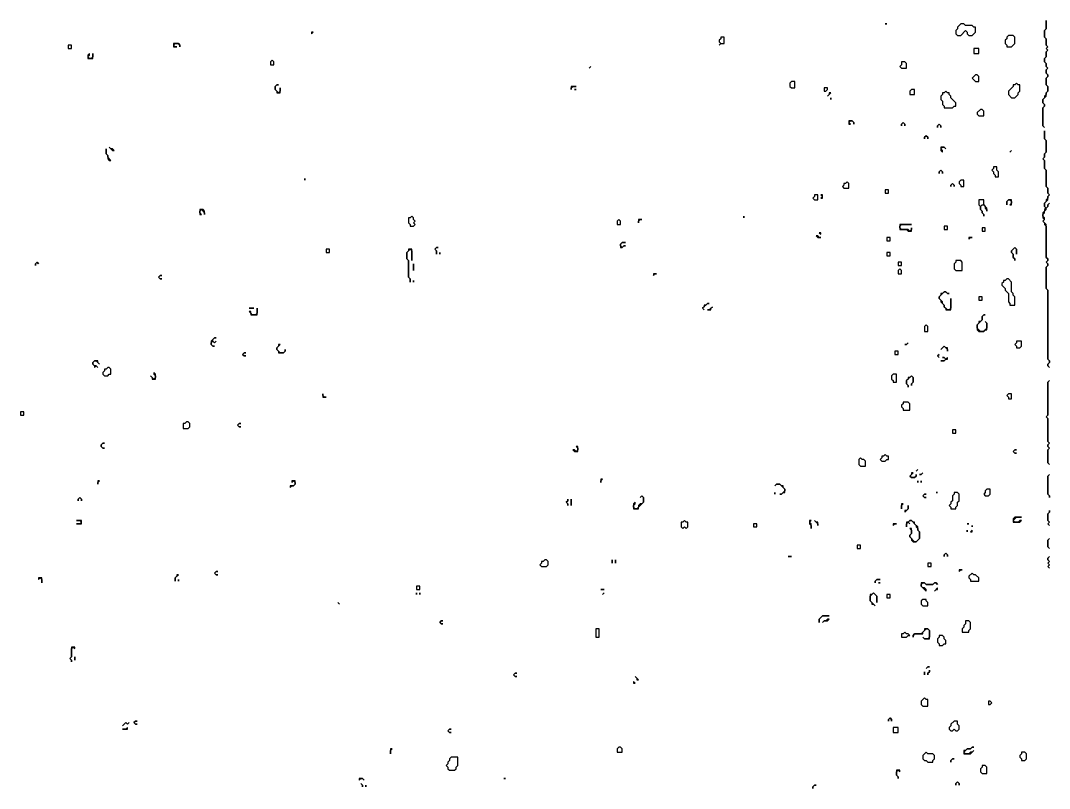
# Model space of a CAD drawing. Header units: metres. Extents: x 0 to 3575, y 1 to 2763.
# Drawn here: x 2949 to 3575, y 1538 to 2005 of the extents above; entities that cross this region are included whole.
import ezdxf

# ---------------------------------------------------------------- set-up
doc = ezdxf.new("R2010")
doc.units = ezdxf.units.M

msp = doc.modelspace()

# ---------------------------------------------------------------- linework, layer by layer
for points in [[(3573, 2005), (3573, 2000), (3572, 1999), (3572, 1995), (3573, 1994), (3573, 1990), (3574, 1989), (3573, 1988), (3574, 1987), (3573, 1986), (3573, 1983), (3572, 1982), (3572, 1980), (3573, 1979), (3573, 1977), (3574, 1976), (3573, 1975), (3573, 1973), (3574, 1972), (3574, 1971), (3573, 1970), (3573, 1966), (3574, 1965), (3574, 1962), (3573, 1961), (3573, 1960), (3572, 1959), (3572, 1958), (3571, 1957), (3571, 1955), (3572, 1954), (3572, 1953), (3571, 1952), (3571, 1941), (3572, 1940), (3571, 1941), (3571, 1952), (3572, 1953), (3572, 1954), (3571, 1955), (3571, 1957), (3573, 1959), (3573, 1961), (3574, 1962), (3574, 1965), (3573, 1966), (3573, 1970), (3574, 1971), (3574, 1972), (3573, 1973), (3573, 1975), (3574, 1976), (3573, 1977), (3573, 1979), (3572, 1980), (3572, 1982), (3573, 1983), (3573, 1986), (3574, 1987), (3573, 1988), (3574, 1989), (3573, 1990), (3573, 1994), (3572, 1995), (3572, 1999), (3573, 2000)], [(3126, 1998), (3126, 1997), (3127, 1998)], [(3474, 2001)], [(3475, 2003), (3476, 2003)], [(3476, 2001)], [(3521, 2003), (3519, 2001), (3519, 2000), (3518, 1999), (3518, 1997), (3519, 1996), (3521, 1996), (3524, 1999), (3525, 1998), (3525, 1997), (3526, 1996), (3528, 1996), (3530, 1998), (3530, 2001), (3529, 2001), (3528, 2002), (3524, 2002), (3523, 2003)], [(3042, 1991), (3042, 1989), (3044, 1989), (3043, 1989), (3042, 1990), (3043, 1991), (3045, 1991), (3046, 1990), (3046, 1989), (3046, 1990), (3045, 1991)], [(3375, 1995), (3375, 1994), (3374, 1993), (3374, 1992), (3375, 1991), (3374, 1990), (3375, 1991), (3377, 1991), (3377, 1995)], [(3550, 1996), (3549, 1995), (3549, 1994), (3548, 1993), (3548, 1991), (3549, 1990), (3549, 1989), (3552, 1989), (3554, 1991), (3554, 1995), (3553, 1996)], [(2978, 1990), (2978, 1988), (2980, 1988), (2980, 1990)], [(2991, 1985), (2990, 1984), (2990, 1982), (2993, 1982), (2993, 1985), (2993, 1983), (2992, 1982), (2991, 1982), (2990, 1983), (2991, 1984)], [(3426, 1986)], [(3529, 1988), (3529, 1985), (3532, 1985), (3532, 1988)], [(3102, 1981), (3101, 1980), (3101, 1978), (3103, 1978), (3103, 1980)], [(3485, 1980), (3485, 1978), (3484, 1977), (3485, 1976), (3488, 1976), (3488, 1979), (3487, 1980)], [(3296, 1977), (3295, 1976)], [(3295, 1974)], [(3297, 1974)], [(3530, 1972), (3528, 1970), (3530, 1968), (3532, 1968), (3532, 1971), (3531, 1972)], [(3105, 1966), (3104, 1965), (3104, 1963), (3105, 1962), (3105, 1961), (3107, 1961), (3107, 1964), (3107, 1962), (3106, 1961), (3104, 1963), (3104, 1965), (3105, 1966), (3106, 1966)], [(3418, 1968), (3417, 1967), (3417, 1965), (3418, 1964), (3420, 1964), (3420, 1968)], [(3555, 1967), (3554, 1966), (3553, 1966), (3553, 1965), (3550, 1962), (3550, 1960), (3552, 1958), (3554, 1958), (3556, 1960), (3556, 1961), (3557, 1962), (3557, 1966), (3556, 1966)], [(3284, 1965), (3284, 1963), (3284, 1964), (3285, 1965), (3287, 1965)], [(3286, 1963), (3287, 1963)], [(3438, 1964), (3438, 1962), (3439, 1962), (3440, 1963), (3440, 1964)], [(3441, 1961), (3441, 1960), (3440, 1959), (3442, 1961)], [(3491, 1963), (3490, 1962), (3490, 1960), (3493, 1960), (3493, 1963)], [(3512, 1962), (3511, 1961), (3510, 1961), (3510, 1960), (3509, 1959), (3509, 1957), (3510, 1956), (3510, 1954), (3511, 1953), (3511, 1952), (3516, 1952), (3517, 1953), (3518, 1953), (3518, 1955), (3515, 1958), (3515, 1959), (3514, 1960), (3514, 1961), (3513, 1961)], [(3440, 1957)], [(3442, 1958), (3442, 1957)], [(3533, 1951), (3531, 1949), (3531, 1948), (3532, 1947), (3535, 1947), (3535, 1950), (3534, 1951)], [(3453, 1944), (3453, 1942), (3454, 1942), (3453, 1943), (3454, 1944), (3455, 1944), (3456, 1943), (3456, 1942), (3456, 1943), (3455, 1944)], [(3486, 1943), (3485, 1942), (3485, 1941), (3485, 1942), (3486, 1943), (3487, 1942), (3487, 1941), (3487, 1942)], [(3508, 1942), (3507, 1941), (3507, 1940), (3507, 1941), (3508, 1942), (3509, 1941), (3509, 1940), (3509, 1941)], [(3500, 1935), (3499, 1934), (3499, 1933), (3499, 1934), (3500, 1935), (3501, 1934), (3501, 1933), (3501, 1934)], [(3572, 1938), (3572, 1933), (3573, 1932), (3573, 1925), (3572, 1924), (3572, 1922), (3571, 1921), (3572, 1920), (3572, 1915), (3573, 1914), (3573, 1904), (3574, 1903), (3574, 1900), (3575, 1899), (3574, 1898), (3574, 1897), (3573, 1896), (3573, 1895), (3572, 1894), (3572, 1892), (3573, 1891), (3572, 1890), (3572, 1889), (3571, 1888), (3571, 1885), (3572, 1884), (3571, 1883), (3572, 1882), (3572, 1881), (3573, 1880), (3573, 1861), (3574, 1860), (3574, 1859), (3573, 1858), (3574, 1857), (3574, 1856), (3573, 1855), (3573, 1842), (3574, 1841), (3574, 1799), (3575, 1798), (3575, 1797), (3574, 1796), (3574, 1795), (3575, 1794), (3574, 1795), (3574, 1796), (3575, 1797), (3575, 1798), (3574, 1799), (3574, 1841), (3573, 1842), (3573, 1855), (3574, 1856), (3574, 1857), (3573, 1858), (3574, 1859), (3574, 1860), (3573, 1861), (3573, 1881), (3571, 1883), (3572, 1884), (3572, 1885), (3571, 1886), (3571, 1887), (3572, 1888), (3572, 1889), (3573, 1890), (3573, 1891), (3574, 1892), (3574, 1893), (3575, 1894), (3574, 1893), (3574, 1892), (3573, 1891), (3572, 1892), (3572, 1894), (3574, 1896), (3574, 1898), (3575, 1899), (3574, 1900), (3574, 1903), (3573, 1904), (3573, 1914), (3572, 1915), (3572, 1920), (3571, 1921), (3572, 1922), (3572, 1924), (3573, 1925), (3573, 1932), (3572, 1933)], [(3001, 1927), (3001, 1924), (3002, 1923), (3002, 1921), (3003, 1920), (3004, 1920), (3002, 1922), (3002, 1923), (3001, 1924)], [(3003, 1928), (3005, 1926), (3006, 1926), (3005, 1927), (3004, 1927)], [(3006, 1924)], [(3006, 1922)], [(3509, 1928), (3509, 1926), (3510, 1925), (3510, 1926), (3509, 1927), (3510, 1928), (3511, 1928), (3512, 1927), (3511, 1928)], [(3512, 1925)], [(3552, 1926), (3551, 1925)], [(3551, 1923)], [(3553, 1924)], [(3554, 1926)], [(3006, 1920)], [(3541, 1916), (3541, 1915), (3540, 1914), (3541, 1913), (3541, 1912), (3542, 1911), (3542, 1910), (3544, 1910), (3544, 1913), (3543, 1914), (3543, 1916)], [(3124, 1910)], [(3509, 1914), (3508, 1913), (3508, 1912), (3508, 1913), (3509, 1914), (3510, 1913), (3510, 1912), (3510, 1913)], [(3122, 1909), (3122, 1908)], [(3124, 1908)], [(3452, 1907), (3451, 1906), (3450, 1906), (3450, 1905), (3449, 1904), (3450, 1903), (3453, 1903), (3453, 1906)], [(3516, 1906), (3515, 1905), (3515, 1904), (3515, 1905), (3516, 1906), (3517, 1905), (3517, 1904), (3517, 1905)], [(3521, 1908), (3520, 1907), (3520, 1906), (3521, 1905), (3521, 1904), (3523, 1904), (3523, 1908)], [(3432, 1899), (3432, 1898), (3431, 1897), (3432, 1896), (3434, 1896), (3434, 1899)], [(3436, 1899), (3437, 1898), (3436, 1897), (3437, 1897), (3437, 1899)], [(3475, 1902), (3475, 1900), (3477, 1900), (3477, 1902)], [(3532, 1896), (3532, 1893), (3533, 1892), (3533, 1890), (3534, 1889), (3534, 1888), (3535, 1887), (3535, 1886), (3535, 1887), (3534, 1888), (3534, 1889), (3533, 1890), (3533, 1892), (3534, 1893), (3535, 1893), (3536, 1892), (3536, 1891), (3537, 1890), (3537, 1889), (3537, 1891), (3535, 1893), (3535, 1896)], [(3550, 1896), (3549, 1895), (3549, 1893), (3549, 1895), (3550, 1896), (3551, 1896), (3552, 1895), (3552, 1894), (3551, 1893), (3552, 1893), (3552, 1896)], [(3058, 1890), (3058, 1887), (3059, 1887), (3058, 1888), (3058, 1889), (3059, 1890), (3061, 1888), (3061, 1887), (3061, 1889), (3060, 1890)], [(3187, 1886), (3186, 1885), (3185, 1885), (3185, 1882), (3186, 1881), (3186, 1880), (3188, 1880), (3189, 1881), (3188, 1882), (3189, 1883), (3188, 1884), (3188, 1885)], [(3389, 1886), (3389, 1885)], [(3391, 1887)], [(3391, 1885)], [(2961, 1880)], [(2961, 1878)], [(3313, 1884), (3312, 1883), (3312, 1881), (3314, 1881), (3314, 1883)], [(3325, 1884), (3325, 1882), (3325, 1883), (3326, 1884), (3327, 1884)], [(3327, 1882)], [(3484, 1881), (3484, 1878), (3488, 1878), (3489, 1877), (3491, 1877), (3491, 1879), (3491, 1878), (3490, 1877), (3489, 1878), (3485, 1878), (3484, 1879), (3484, 1880), (3485, 1881), (3491, 1881)], [(3511, 1880), (3511, 1878), (3513, 1878), (3513, 1880)], [(3534, 1879), (3534, 1877), (3536, 1877), (3536, 1879)], [(3433, 1874), (3434, 1873), (3436, 1873), (3435, 1873), (3434, 1874)], [(3435, 1876), (3436, 1875), (3436, 1876)], [(3476, 1873), (3476, 1871), (3478, 1871), (3478, 1873)], [(3526, 1873), (3526, 1872), (3527, 1873), (3528, 1873)], [(3135, 1866), (3135, 1864), (3137, 1864), (3137, 1866)], [(3185, 1866), (3185, 1865), (3184, 1864), (3184, 1860), (3185, 1859), (3185, 1849), (3186, 1848), (3186, 1846), (3186, 1848), (3185, 1849), (3185, 1859), (3184, 1860), (3184, 1864), (3186, 1866), (3187, 1865), (3187, 1859), (3187, 1866)], [(3202, 1867), (3201, 1866), (3202, 1865), (3202, 1863), (3202, 1865), (3201, 1866), (3202, 1867), (3203, 1867)], [(3315, 1870), (3314, 1869), (3314, 1867), (3315, 1867), (3316, 1868), (3317, 1868), (3316, 1868), (3315, 1867), (3314, 1868), (3314, 1869), (3315, 1870), (3317, 1870)], [(3554, 1867), (3552, 1865), (3552, 1864), (3553, 1863), (3553, 1861), (3554, 1860), (3554, 1859), (3554, 1860), (3553, 1861), (3553, 1863), (3552, 1864), (3552, 1865), (3554, 1867), (3555, 1866), (3555, 1863), (3555, 1866)], [(3204, 1864), (3204, 1863)], [(3476, 1864), (3476, 1862), (3478, 1862), (3478, 1864)], [(2959, 1858), (2958, 1857), (2958, 1856), (2958, 1857), (2959, 1858), (2960, 1857)], [(3188, 1857), (3188, 1853)], [(3483, 1858), (3483, 1856), (3485, 1856), (3485, 1858)], [(3484, 1854), (3483, 1853), (3483, 1851), (3485, 1851), (3485, 1853)], [(3518, 1859), (3518, 1858), (3517, 1857), (3517, 1854), (3518, 1853), (3522, 1853), (3522, 1858), (3521, 1859)], [(3034, 1850), (3033, 1849), (3034, 1848), (3035, 1848), (3034, 1848), (3033, 1849), (3034, 1850), (3035, 1850)], [(3188, 1847), (3188, 1846)], [(3334, 1851), (3334, 1850), (3335, 1851), (3336, 1851)], [(3336, 1849)], [(3549, 1848), (3548, 1847), (3547, 1847), (3547, 1846), (3546, 1845), (3546, 1844), (3548, 1842), (3548, 1841), (3550, 1839), (3550, 1834), (3551, 1833), (3551, 1832), (3554, 1832), (3554, 1837), (3553, 1838), (3553, 1839), (3552, 1840), (3552, 1846), (3550, 1848)], [(3511, 1840), (3510, 1839), (3509, 1839), (3509, 1838), (3508, 1837), (3508, 1836), (3509, 1835), (3509, 1834), (3511, 1832), (3511, 1831), (3512, 1830), (3512, 1829), (3515, 1829), (3515, 1836), (3515, 1830), (3514, 1829), (3513, 1829), (3511, 1831), (3511, 1832), (3510, 1833), (3510, 1834), (3508, 1836), (3508, 1837), (3511, 1840), (3512, 1840), (3513, 1839), (3514, 1839), (3513, 1839), (3512, 1840)], [(3532, 1837), (3532, 1835), (3534, 1835), (3534, 1837)], [(3086, 1832)], [(3086, 1830)], [(3088, 1832)], [(3093, 1830), (3093, 1827), (3092, 1826), (3090, 1826), (3089, 1827), (3089, 1828), (3088, 1828), (3089, 1827), (3089, 1826), (3093, 1826)], [(3088, 1830), (3091, 1830)], [(3367, 1833), (3366, 1832), (3365, 1832), (3365, 1831), (3364, 1830), (3365, 1829), (3364, 1830), (3367, 1833), (3368, 1833)], [(3370, 1831), (3368, 1829), (3367, 1829), (3369, 1829), (3369, 1830)], [(3370, 1833)], [(3535, 1826), (3534, 1825), (3534, 1823), (3533, 1822), (3532, 1822), (3532, 1821), (3531, 1820), (3531, 1817), (3532, 1816), (3535, 1816), (3536, 1817), (3537, 1817), (3537, 1821), (3536, 1822), (3537, 1821), (3537, 1818), (3535, 1816), (3533, 1816), (3531, 1818), (3531, 1820), (3534, 1823), (3534, 1825), (3535, 1826), (3536, 1826)], [(3500, 1820), (3499, 1819), (3499, 1816), (3501, 1816), (3501, 1819)], [(3067, 1812), (3065, 1810), (3065, 1808), (3066, 1807), (3067, 1807), (3066, 1807), (3065, 1808), (3065, 1809), (3066, 1810), (3067, 1809), (3068, 1810), (3067, 1809), (3066, 1810), (3066, 1811), (3067, 1812), (3068, 1812)], [(3487, 1810)], [(3555, 1810), (3555, 1809), (3554, 1808), (3555, 1807), (3555, 1806), (3557, 1806), (3558, 1807), (3558, 1810)], [(3085, 1803), (3084, 1802), (3085, 1801), (3086, 1801), (3085, 1801), (3084, 1802), (3085, 1803), (3086, 1803)], [(3106, 1808), (3106, 1807), (3105, 1806), (3105, 1805), (3106, 1804), (3106, 1803), (3109, 1803), (3110, 1804), (3110, 1805), (3110, 1804), (3109, 1803), (3107, 1803), (3105, 1805), (3105, 1806), (3107, 1808)], [(3109, 1808)], [(3481, 1804), (3481, 1802), (3483, 1802), (3483, 1804)], [(3489, 1809), (3488, 1808), (3487, 1808), (3488, 1808)], [(3511, 1807), (3509, 1805), (3511, 1807), (3513, 1805), (3513, 1804), (3513, 1806), (3512, 1806)], [(3511, 1803)], [(2994, 1798), (2993, 1797), (2993, 1796), (2994, 1795), (2994, 1794), (2995, 1795), (2996, 1794), (2995, 1795), (2994, 1795), (2993, 1796), (2993, 1797), (2994, 1798), (2995, 1798), (2997, 1796), (2996, 1797), (2996, 1798)], [(3508, 1802), (3507, 1801), (3508, 1800), (3507, 1801)], [(3510, 1800), (3511, 1800), (3512, 1799), (3511, 1798), (3509, 1798), (3511, 1798), (3512, 1799), (3513, 1799), (3513, 1800), (3512, 1799), (3511, 1800)], [(3002, 1794), (3001, 1793), (3000, 1793), (3000, 1792), (2999, 1791), (2999, 1790), (3000, 1789), (3002, 1789), (3003, 1790), (3004, 1790), (3004, 1793), (3003, 1794)], [(3030, 1791), (3030, 1790), (3031, 1789), (3031, 1788), (3030, 1787), (3028, 1789), (3029, 1788), (3029, 1787), (3031, 1787), (3031, 1790)], [(3028, 1791)], [(3480, 1790), (3479, 1789), (3479, 1787), (3480, 1786), (3480, 1785), (3482, 1785), (3482, 1790)], [(3491, 1789), (3490, 1788), (3489, 1788), (3489, 1787), (3488, 1786), (3488, 1784), (3489, 1783), (3489, 1782), (3489, 1783), (3488, 1784), (3488, 1786), (3491, 1789), (3492, 1788), (3492, 1785), (3491, 1784), (3491, 1783), (3491, 1784), (3492, 1785), (3492, 1788)], [(3575, 1786), (3574, 1785), (3574, 1765), (3573, 1764), (3574, 1763), (3574, 1749), (3575, 1748), (3574, 1747), (3574, 1746), (3575, 1745), (3574, 1744), (3574, 1736), (3575, 1735), (3574, 1736), (3574, 1744), (3575, 1745), (3574, 1746), (3574, 1747), (3575, 1748), (3574, 1749), (3574, 1763), (3573, 1764), (3574, 1765), (3574, 1785)], [(3133, 1778), (3133, 1776), (3135, 1776), (3134, 1776), (3133, 1777)], [(3135, 1778)], [(3550, 1778), (3549, 1777), (3550, 1776), (3550, 1775), (3552, 1775), (3552, 1778)], [(3486, 1773), (3486, 1772), (3485, 1771), (3485, 1770), (3486, 1769), (3486, 1768), (3490, 1768), (3490, 1772), (3489, 1773)], [(2949, 1767), (2949, 1765), (2951, 1765), (2951, 1767)], [(3050, 1761), (3049, 1760), (3048, 1760), (3048, 1757), (3051, 1757), (3052, 1758), (3052, 1760), (3051, 1761)], [(3082, 1760), (3081, 1759), (3082, 1758), (3083, 1758), (3082, 1758), (3081, 1759), (3082, 1760), (3083, 1760)], [(3516, 1756), (3516, 1754), (3518, 1754), (3518, 1756)], [(2999, 1748), (2998, 1747), (2998, 1746), (2999, 1745), (3000, 1745), (2999, 1745), (2998, 1746), (2998, 1747), (2999, 1748), (3000, 1748)], [(3499, 1750)], [(3501, 1750)], [(3287, 1746), (3288, 1745), (3288, 1744), (3287, 1743), (3286, 1744), (3285, 1744), (3286, 1743), (3288, 1743), (3288, 1746)], [(3285, 1746)], [(3475, 1741), (3474, 1740), (3473, 1740), (3473, 1739), (3472, 1738), (3473, 1737), (3475, 1737), (3476, 1738), (3477, 1738), (3477, 1740), (3476, 1740)], [(3554, 1744), (3553, 1743), (3554, 1742), (3555, 1742), (3554, 1742), (3553, 1743), (3554, 1744), (3555, 1744)], [(3460, 1739), (3459, 1738), (3459, 1735), (3460, 1734), (3463, 1734), (3463, 1737), (3462, 1738), (3461, 1738)], [(3491, 1730), (3491, 1729), (3490, 1728), (3491, 1727), (3493, 1727), (3494, 1728), (3494, 1729), (3494, 1728), (3493, 1727), (3491, 1727), (3490, 1728), (3492, 1730)], [(3495, 1732), (3494, 1731)], [(3498, 1730), (3497, 1729), (3496, 1729), (3497, 1729)], [(3497, 1734)], [(3575, 1729), (3574, 1728), (3574, 1717), (3575, 1716), (3575, 1715), (3575, 1716), (3574, 1717), (3574, 1728)], [(2996, 1725), (2996, 1723), (2996, 1724), (2997, 1725)], [(3114, 1725), (3114, 1724), (3115, 1725), (3116, 1724), (3116, 1723), (3115, 1722), (3113, 1722), (3113, 1721), (3114, 1722), (3115, 1722), (3116, 1723), (3116, 1725)], [(3302, 1726), (3302, 1724), (3302, 1725), (3303, 1726)], [(3409, 1723), (3408, 1722), (3409, 1723), (3411, 1723), (3414, 1720), (3414, 1719), (3412, 1717), (3411, 1717), (3412, 1717), (3413, 1718), (3414, 1718), (3414, 1720), (3413, 1721), (3413, 1722), (3412, 1722), (3411, 1723)], [(3495, 1725), (3495, 1724)], [(3496, 1727)], [(3497, 1725), (3497, 1724)], [(3115, 1720)], [(3327, 1716), (3326, 1715), (3327, 1716), (3328, 1715), (3328, 1712), (3327, 1711), (3326, 1711), (3325, 1710), (3325, 1709), (3324, 1708), (3323, 1708), (3322, 1709), (3322, 1710), (3323, 1711), (3323, 1712), (3322, 1711), (3322, 1708), (3325, 1708), (3325, 1709), (3328, 1712), (3328, 1715)], [(3408, 1718), (3408, 1717)], [(3499, 1717), (3498, 1716), (3499, 1715), (3500, 1715), (3499, 1715), (3498, 1716), (3499, 1717), (3500, 1717)], [(3506, 1718), (3507, 1718)], [(3506, 1716)], [(3517, 1718), (3517, 1717), (3516, 1716), (3516, 1713), (3515, 1712), (3515, 1711), (3514, 1710), (3515, 1709), (3515, 1708), (3518, 1708), (3518, 1709), (3519, 1710), (3519, 1712), (3520, 1713), (3520, 1717), (3519, 1718)], [(3537, 1720), (3536, 1719), (3536, 1718), (3535, 1717), (3536, 1716), (3538, 1716), (3539, 1717), (3539, 1720)], [(2985, 1715), (2984, 1714), (2984, 1713), (2984, 1714), (2985, 1715), (2986, 1714), (2986, 1713), (2986, 1714)], [(3282, 1714), (3282, 1713), (3281, 1712), (3282, 1711), (3282, 1710), (3282, 1711), (3281, 1712), (3282, 1713)], [(3284, 1714), (3284, 1710)], [(3485, 1711), (3485, 1708), (3485, 1710), (3486, 1711)], [(3489, 1710), (3489, 1708), (3488, 1707), (3487, 1707), (3487, 1706), (3489, 1708)], [(3488, 1714)], [(3485, 1706)], [(3554, 1703), (3553, 1702), (3553, 1700), (3557, 1700), (3558, 1701), (3557, 1701), (3556, 1700), (3554, 1700), (3553, 1701), (3555, 1703), (3558, 1703)], [(3575, 1707), (3575, 1706), (3574, 1705), (3574, 1701), (3575, 1700), (3574, 1699), (3575, 1698), (3574, 1699), (3575, 1700), (3574, 1701), (3574, 1705), (3575, 1706)], [(2983, 1701), (2985, 1701), (2986, 1700), (2985, 1699), (2983, 1699), (2986, 1699), (2986, 1701)], [(3353, 1701), (3352, 1700), (3351, 1700), (3351, 1697), (3352, 1696), (3353, 1697), (3354, 1696), (3355, 1697), (3355, 1700), (3354, 1700)], [(3395, 1699), (3395, 1697), (3397, 1697), (3397, 1699)], [(3429, 1701), (3429, 1699), (3430, 1698), (3430, 1696), (3430, 1699), (3429, 1700), (3430, 1701)], [(3432, 1701), (3434, 1699), (3434, 1698), (3434, 1700), (3433, 1700)], [(3480, 1699), (3480, 1698), (3481, 1699), (3482, 1699)], [(3490, 1701), (3489, 1700), (3488, 1700), (3488, 1697), (3488, 1699), (3489, 1700), (3490, 1699), (3489, 1700), (3490, 1701), (3491, 1701), (3494, 1698), (3494, 1697), (3495, 1696), (3495, 1695), (3496, 1694), (3496, 1690), (3494, 1688), (3493, 1688), (3490, 1691), (3490, 1692), (3491, 1693), (3491, 1696), (3490, 1696), (3491, 1695), (3491, 1693), (3490, 1692), (3490, 1691), (3491, 1690), (3491, 1689), (3492, 1688), (3494, 1688), (3496, 1690), (3496, 1694), (3495, 1695), (3495, 1697), (3493, 1699), (3493, 1700), (3492, 1700), (3491, 1701)], [(3523, 1697)], [(3525, 1699), (3526, 1699)], [(3528, 1698), (3528, 1697)], [(3432, 1696)], [(3525, 1695), (3525, 1694)], [(3528, 1695), (3527, 1694), (3528, 1694)], [(3458, 1686), (3458, 1684), (3460, 1684), (3460, 1686)], [(3575, 1690), (3574, 1689), (3574, 1685), (3575, 1684), (3574, 1685), (3574, 1689)], [(3309, 1679)], [(3311, 1679)], [(3414, 1681)], [(3416, 1679), (3418, 1679)], [(3418, 1682)], [(3512, 1681), (3511, 1680), (3511, 1679), (3511, 1680), (3512, 1681), (3513, 1680), (3513, 1679), (3513, 1680)], [(3575, 1679), (3574, 1678), (3574, 1677), (3575, 1676), (3574, 1675), (3575, 1674), (3574, 1673), (3575, 1672), (3574, 1673), (3575, 1674), (3574, 1675), (3575, 1676), (3574, 1677), (3574, 1678)], [(3268, 1677), (3267, 1676), (3266, 1676), (3266, 1675), (3265, 1674), (3266, 1673), (3269, 1673), (3270, 1674), (3270, 1676), (3269, 1677)], [(3309, 1677), (3309, 1675)], [(3311, 1677), (3311, 1675)], [(3501, 1675), (3501, 1673), (3503, 1673), (3503, 1675)], [(2960, 1666), (2960, 1665), (2961, 1666), (2962, 1665), (2962, 1663), (2962, 1666)], [(3044, 1668), (3044, 1667), (3043, 1666), (3043, 1664), (3043, 1666), (3045, 1668)], [(3068, 1670), (3067, 1669), (3068, 1668), (3069, 1668), (3068, 1668), (3067, 1669), (3068, 1670), (3069, 1670)], [(3477, 1666)], [(3479, 1666)], [(3520, 1671), (3520, 1670), (3521, 1671), (3522, 1671)], [(3521, 1668)], [(3528, 1669), (3526, 1667), (3526, 1666), (3527, 1665), (3527, 1664), (3532, 1664), (3532, 1666), (3530, 1668), (3529, 1668)], [(2960, 1663)], [(3045, 1665), (3045, 1664)], [(3190, 1661), (3190, 1659), (3192, 1659), (3192, 1661)], [(3302, 1659), (3304, 1659)], [(3470, 1665), (3469, 1664), (3469, 1663), (3469, 1664), (3470, 1665), (3472, 1665)], [(3471, 1663), (3472, 1663)], [(3497, 1663), (3497, 1661), (3500, 1658), (3500, 1659), (3499, 1660), (3498, 1660), (3497, 1661), (3497, 1662), (3498, 1663), (3499, 1663), (3500, 1662), (3504, 1662), (3505, 1663), (3506, 1663), (3507, 1662), (3506, 1663), (3505, 1663), (3504, 1662), (3500, 1662), (3499, 1663)], [(3502, 1660)], [(3507, 1660), (3505, 1658), (3506, 1659), (3507, 1659)], [(3142, 1653)], [(3144, 1653)], [(3190, 1657), (3190, 1656)], [(3192, 1657), (3192, 1656)], [(3301, 1657)], [(3304, 1657), (3303, 1656)], [(3468, 1657), (3467, 1656), (3466, 1656), (3466, 1652), (3467, 1651), (3467, 1650), (3468, 1650), (3469, 1649), (3466, 1652), (3466, 1655), (3468, 1657), (3470, 1655), (3470, 1651), (3470, 1655)], [(3476, 1656), (3476, 1654), (3478, 1654), (3478, 1656)], [(3498, 1653), (3497, 1652), (3497, 1650), (3498, 1649), (3501, 1649), (3501, 1651), (3500, 1652), (3500, 1653)], [(3142, 1651), (3143, 1650)], [(3437, 1643), (3435, 1641), (3435, 1639), (3435, 1641), (3437, 1643), (3441, 1643)], [(3440, 1641), (3439, 1640), (3438, 1640), (3437, 1639), (3438, 1640), (3440, 1640), (3441, 1641)], [(3205, 1640), (3204, 1639), (3205, 1638), (3206, 1638), (3205, 1638), (3204, 1639), (3205, 1640), (3206, 1640)], [(3299, 1635), (3299, 1630), (3301, 1630), (3301, 1635)], [(3499, 1635), (3499, 1634), (3497, 1632), (3493, 1632), (3492, 1631), (3492, 1630), (3492, 1631), (3493, 1632), (3498, 1632), (3498, 1633), (3500, 1635), (3501, 1635), (3502, 1634), (3502, 1630), (3501, 1629), (3499, 1629), (3498, 1630), (3499, 1629), (3502, 1629), (3502, 1634), (3501, 1635)], [(3524, 1640), (3524, 1638), (3523, 1637), (3523, 1636), (3522, 1635), (3522, 1633), (3526, 1633), (3526, 1634), (3527, 1635), (3527, 1639), (3526, 1640)], [(3487, 1633), (3486, 1632), (3485, 1632), (3485, 1630), (3488, 1630), (3489, 1631), (3490, 1631), (3489, 1632), (3488, 1632)], [(3508, 1631), (3508, 1630), (3507, 1629), (3507, 1627), (3508, 1626), (3508, 1625), (3510, 1625), (3511, 1626), (3512, 1626), (3512, 1628), (3511, 1629), (3511, 1630), (3510, 1631)], [(2980, 1624), (2980, 1618), (2979, 1617), (2980, 1616), (2980, 1615), (2980, 1616), (2979, 1617), (2980, 1618), (2980, 1623), (2981, 1624), (2982, 1623), (2982, 1624)], [(2982, 1618), (2982, 1616)], [(3499, 1609), (3499, 1607)], [(3501, 1612), (3500, 1611), (3501, 1612), (3502, 1612)], [(3502, 1610), (3502, 1609), (3501, 1608), (3501, 1607), (3501, 1608), (3502, 1609)], [(3250, 1608), (3249, 1607), (3250, 1606), (3251, 1606), (3250, 1606), (3249, 1607), (3250, 1608), (3251, 1608)], [(3321, 1605)], [(3322, 1603), (3322, 1602), (3323, 1602)], [(3323, 1606), (3324, 1605), (3324, 1604), (3325, 1604)], [(3325, 1602)], [(3499, 1593), (3497, 1591), (3497, 1589), (3498, 1588), (3501, 1588), (3501, 1592), (3500, 1592)], [(3538, 1591), (3538, 1589), (3539, 1589), (3540, 1590), (3539, 1591)], [(3013, 1578), (3011, 1576), (3013, 1578), (3014, 1577), (3015, 1578), (3014, 1577)], [(3019, 1579), (3018, 1578), (3019, 1577), (3020, 1577), (3019, 1577), (3018, 1578), (3019, 1579), (3020, 1579)], [(3478, 1581), (3477, 1580), (3477, 1579), (3477, 1580), (3478, 1581), (3479, 1580), (3479, 1579), (3479, 1580)], [(3517, 1579), (3515, 1577), (3515, 1576), (3514, 1575), (3514, 1574), (3515, 1573), (3516, 1573), (3517, 1574), (3518, 1573), (3519, 1573), (3520, 1574), (3520, 1576), (3519, 1577), (3519, 1579)], [(3014, 1575), (3013, 1574), (3011, 1574), (3014, 1574)], [(3210, 1574), (3209, 1573), (3210, 1572), (3211, 1572), (3210, 1572), (3209, 1573), (3210, 1574), (3211, 1574)], [(3480, 1575), (3480, 1572), (3483, 1572), (3483, 1575)], [(3433, 1567)], [(3433, 1565)], [(3435, 1568)], [(3435, 1566)], [(3174, 1562), (3174, 1559), (3174, 1561), (3175, 1562)], [(3176, 1559)], [(3313, 1563), (3312, 1562), (3312, 1560), (3315, 1560), (3315, 1562), (3314, 1563)], [(3500, 1560), (3498, 1558), (3498, 1556), (3499, 1555), (3500, 1555), (3501, 1554), (3504, 1554), (3504, 1555), (3505, 1556), (3505, 1558), (3504, 1559), (3501, 1559)], [(3528, 1563), (3527, 1562), (3525, 1562), (3524, 1561), (3523, 1561), (3523, 1559), (3527, 1559), (3529, 1561), (3528, 1560), (3527, 1560), (3526, 1559), (3524, 1559), (3523, 1560), (3525, 1562), (3527, 1562), (3528, 1563), (3529, 1563)], [(3558, 1560), (3558, 1559), (3557, 1558), (3557, 1557), (3558, 1556), (3558, 1555), (3560, 1555), (3561, 1556), (3561, 1559), (3560, 1560)], [(3211, 1557), (3210, 1556), (3210, 1555), (3209, 1554), (3209, 1553), (3208, 1552), (3209, 1551), (3209, 1550), (3210, 1549), (3213, 1549), (3214, 1550), (3214, 1551), (3215, 1552), (3215, 1557)], [(3516, 1556), (3515, 1555), (3515, 1554), (3515, 1555), (3516, 1556), (3517, 1556)], [(3517, 1554)], [(3482, 1549), (3482, 1546), (3483, 1545), (3483, 1544), (3483, 1545), (3482, 1546), (3482, 1548), (3483, 1549), (3484, 1548), (3484, 1549)], [(3534, 1552), (3534, 1551), (3533, 1550), (3533, 1548), (3534, 1547), (3537, 1547), (3537, 1551), (3536, 1552)], [(3155, 1544), (3155, 1543), (3156, 1544), (3157, 1544), (3158, 1543), (3157, 1544)], [(3156, 1541), (3157, 1540), (3157, 1539), (3157, 1540)], [(3159, 1540), (3159, 1539)], [(3243, 1544), (3244, 1544)], [(3243, 1542)], [(3432, 1540), (3431, 1539), (3431, 1538), (3431, 1539), (3432, 1540), (3433, 1540)], [(3485, 1545)], [(3485, 1543)], [(3519, 1542), (3518, 1541), (3518, 1540), (3518, 1541), (3519, 1542), (3520, 1541), (3520, 1540), (3520, 1541)], [(3433, 1538)]]:
    msp.add_lwpolyline(points, close=True)

doc.saveas('drawing.dxf')
